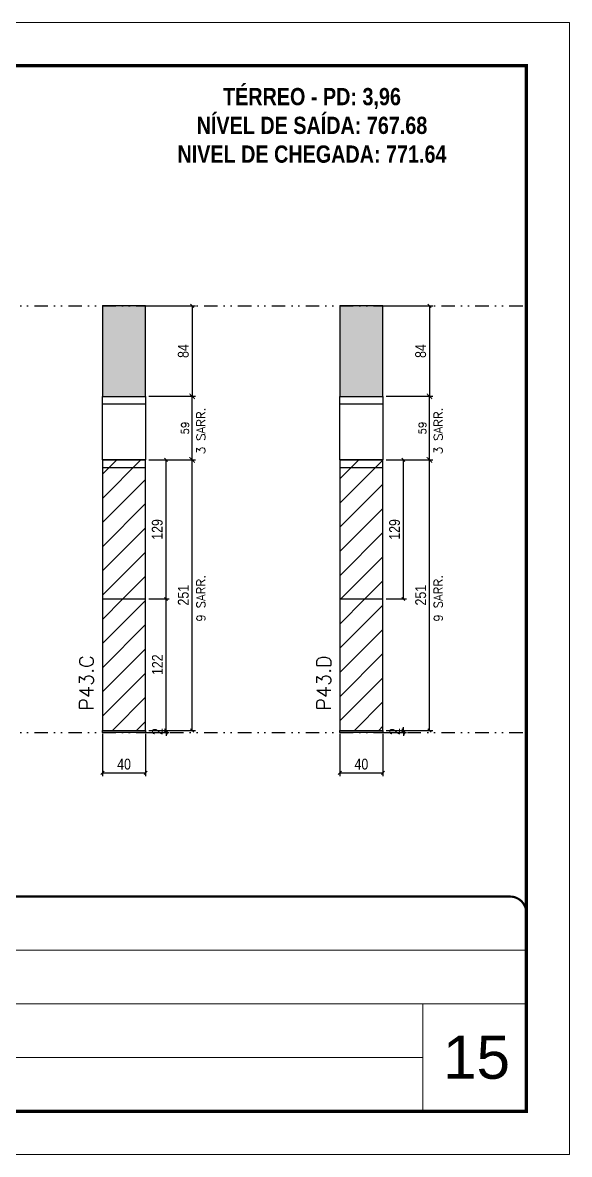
# Model space of a CAD drawing. Extents: x 2949 to 9230, y 1140 to 12527.
# Drawn here: x 7111 to 7618, y 8031 to 9081 of the extents above; entities that cross this region are included whole.
import ezdxf

# ---------------------------------------------------------------- set-up
doc = ezdxf.new("R2010")
doc.units = 0
for name, pattern in [('CONTINUO', [0]), ('DASHED', [0.75, 0.5, -0.25]), ('DIVIDE2', [0.625, 0.25, -0.125, 0, -0.125, 0, -0.125])]:
    doc.linetypes.add(name, pattern=pattern)
for name, color, linetype, lineweight in [('CARIMBO', 255, 'Continuous', 9), ('Folhas', 255, 'Continuous', 9), ('Hachura', 251, 'Continuous', 9), ('SARRAFO DE PRESSAO', 251, 'DASHED', 9), ('Texto Seção', 7, 'Continuous', 15)]:
    doc.layers.add(name, color=color, linetype=linetype, lineweight=lineweight)
for name, color, linetype in [('COTA', 241, 'Continuous'), ('NOMENCLATURA', 7, 'Continuous'), ('Nível', 160, 'Continuous'), ('Painéis', 200, 'Continuous'), ('SARR_2.2x7', 40, 'Continuous')]:
    doc.layers.add(name, color=color, linetype=linetype)
doc.styles.add('ARIAL', font='arial.ttf')
doc.styles.add('COTA TECNICA', font='techl___.ttf', dxfattribs={"height": 10})
doc.styles.add('COTA TECNICA-50', font='techl___.ttf', dxfattribs={"height": 10})
doc.styles.add('REGUA-120', font='ROMANS.shx', dxfattribs={"height": 15})
doc.styles.add('ROMANC', font='techb___.ttf', dxfattribs={"height": 2.5})
doc.styles.add('ROMANS', font='romans.shx')
doc.dimstyles.new('COTA PAINEL-50', dxfattribs={"dimtxt": 10, "dimasz": 3, "dimexe": 3, "dimexo": 3, "dimgap": 3, "dimtad": 1, "dimdec": 1, "dimzin": 12, "dimdsep": 46, "dimtxsty": 'COTA TECNICA-50', "dimblk1": 'OBLIQUE', "dimblk2": 'OBLIQUE', "dimsah": 1, "dimcen": 0.9, "dimclrd": 4, "dimclre": 4, "dimclrt": 240, "dimadec": 1, "dimazin": 3, "dimtfac": 1, "dimtdec": 1, "dimtmove": 0, "dimatfit": 3, "dimfxl": 1, "dimtolj": 1, "dimtzin": 12, "dimarcsym": 0})
doc.dimstyles.new('Cota Paínel', dxfattribs={"dimtxt": 7, "dimasz": 5, "dimexe": 3, "dimexo": 3, "dimgap": 3, "dimtad": 1, "dimdec": 1, "dimzin": 12, "dimdsep": 46, "dimtxsty": 'ROMANS', "dimblk": 'ARCHTICK', "dimcen": 0, "dimclrd": 4, "dimclre": 4, "dimclrt": 1, "dimadec": 1, "dimazin": 3, "dimtfac": 1, "dimtdec": 1, "dimtmove": 0, "dimatfit": 3, "dimldrblk": 'OBLIQUE', "dimfxl": 1, "dimtolj": 1, "dimtzin": 12, "dimarcsym": 0})
doc.dimstyles.new('PAINEL', dxfattribs={"dimtxt": 10, "dimasz": 3, "dimexe": 3, "dimexo": 3, "dimgap": 3, "dimtad": 1, "dimdec": 1, "dimzin": 12, "dimdsep": 46, "dimtxsty": 'COTA TECNICA', "dimblk1": 'OBLIQUE', "dimblk2": 'OBLIQUE', "dimsah": 1, "dimcen": 0.9, "dimclrd": 4, "dimclre": 4, "dimclrt": 240, "dimadec": 1, "dimazin": 3, "dimtfac": 1, "dimtdec": 1, "dimtmove": 0, "dimatfit": 3, "dimfxl": 1, "dimtolj": 1, "dimtzin": 12, "dimarcsym": 0})
pattern_1 = [(45, (-126071.967, -22713.47), (-11.2253202, 11.2253202), [])]

# ---------------------------------------------------------------- blocks, each defined once
blk = doc.blocks.new('9999999999')
at = {"color": 30, "linetype": 'CONTINUO'}
for p, q in [((98564.6, 34379.6), (99584, 34379.6)), ((98564.6, 34329.8), (99488, 34329.8)), ((99584, 34329.8), (99488, 34329.8)), ((99488, 34329.8), (99488, 34230.2)), ((98564.6, 34280), (99488, 34280))]:
    blk.add_line(p, q, dxfattribs=at)
at = {"color": 30, "linetype": 'CONTINUO', "const_width": 2}
blk.add_lwpolyline([(99584, 34230.2), (99584, 34414.4, 0.414214), (99569, 34429.4), (98229, 34429.4, 0.414214), (98214, 34414.4), (98214, 34245.2, 0.414214), (98229, 34230.2), (99584, 34230.2)], format="xyb", dxfattribs=at)
at = {"layer": 'Folhas'}
blk.add_lwpolyline([(98139, 34190.2), (99624, 34190.2), (99624, 35240.2), (98139, 35240.2)], close=True, dxfattribs=at)
at = {"layer": 'Folhas', "color": 30, "const_width": 3}
blk.add_lwpolyline([(98214, 34230.2), (99584, 34230.2), (99584, 35200.2), (98214, 35200.2)], close=True, dxfattribs=at)
blk = doc.blocks.new('_Oblique')
at = {"color": 0, "linetype": 'ByBlock', "lineweight": -2}
blk.add_line((-0.5, -0.5), (0.5, 0.5), dxfattribs=at)
blk = doc.blocks.new('*D223')
at = {"layer": 'COTA', "color": 4, "lineweight": -2, "transparency": 16777216}
for p, q in [((7184.6, 8421.3), (7184.6, 8381.9)), ((7224.6, 8421.3), (7224.6, 8381.9)), ((7184.6, 8384.9), (7224.6, 8384.9))]:
    blk.add_line(p, q, dxfattribs=at)
at = {"layer": 'Defpoints', "color": 0, "transparency": 16777216}
for p in [(7184.6, 8424.3), (7224.6, 8424.3), (7224.6, 8384.9)]:
    blk.add_point(p, dxfattribs=at)
at = {"layer": 'COTA', "color": 4, "lineweight": -2, "transparency": 16777216, "xscale": 3, "yscale": 3, "zscale": 3, "rotation": 180}
blk.add_blockref('_Oblique', (7184.6, 8384.9), dxfattribs=at)
at = {"layer": 'COTA', "color": 4, "lineweight": -2, "transparency": 16777216, "xscale": 3, "yscale": 3, "zscale": 3}
blk.add_blockref('_Oblique', (7224.6, 8384.9), dxfattribs=at)
at = {"layer": 'COTA', "color": 240, "transparency": 16777216, "insert": (7204.6, 8393), "char_height": 10, "attachment_point": 5, "style": 'COTA TECNICA'}
blk.add_mtext('\\A1;40', dxfattribs=at)
blk = doc.blocks.new('*D224')
at = {"layer": 'COTA', "color": 4, "lineweight": -2, "transparency": 16777216}
for p, q in [((7227.6, 8424.3), (7246.5, 8424.3)), ((7227.6, 8422.3), (7246.5, 8422.3)), ((7243.5, 8424.3), (7243.5, 8427.3)), ((7243.5, 8422.3), (7243.5, 8424.3)), ((7243.5, 8422.3), (7243.5, 8419.3))]:
    blk.add_line(p, q, dxfattribs=at)
at = {"layer": 'Defpoints', "color": 0, "transparency": 16777216}
for p in [(7224.6, 8424.3), (7224.6, 8422.3), (7243.5, 8424.3)]:
    blk.add_point(p, dxfattribs=at)
at = {"layer": 'COTA', "color": 4, "lineweight": -2, "transparency": 16777216, "xscale": 3, "yscale": 3, "zscale": 3}
for p, rotation in [((7243.5, 8424.3), 270), ((7243.5, 8422.3), 90)]:
    blk.add_blockref('_Oblique', p, dxfattribs=dict(at, rotation=rotation))
at = {"layer": 'COTA', "color": 240, "transparency": 16777216, "insert": (7235.5, 8423.3), "char_height": 10, "attachment_point": 5, "rotation": 90, "style": 'COTA TECNICA-50'}
blk.add_mtext('\\A1;2', dxfattribs=at)
blk = doc.blocks.new('*D769')
at = {"layer": 'COTA', "color": 4, "linetype": 'ByBlock', "lineweight": -2, "transparency": 16777216}
for p, q in [((7227.6, 8818.3), (7270.7, 8818.3)), ((7267.7, 8818.3), (7267.7, 8734.3)), ((7227.6, 8734.3), (7270.7, 8734.3))]:
    blk.add_line(p, q, dxfattribs=at)
at = {"layer": 'Defpoints', "color": 0, "linetype": 'ByBlock', "transparency": 16777216}
for p in [(7224.6, 8818.3), (7224.6, 8734.3), (7267.7, 8734.3)]:
    blk.add_point(p, dxfattribs=at)
at = {"layer": 'COTA', "color": 4, "linetype": 'ByBlock', "lineweight": -2, "transparency": 16777216, "xscale": 3, "yscale": 3, "zscale": 3}
for p, rotation in [((7267.7, 8818.3), 90), ((7267.7, 8734.3), 270)]:
    blk.add_blockref('_Oblique', p, dxfattribs=dict(at, rotation=rotation))
at = {"layer": 'COTA', "color": 240, "linetype": 'ByBlock', "transparency": 16777216, "insert": (7259.6, 8776.3), "char_height": 10, "attachment_point": 5, "rotation": 90, "style": 'COTA TECNICA'}
blk.add_mtext('\\A1;84', dxfattribs=at)
blk = doc.blocks.new('*D770')
at = {"layer": 'COTA', "color": 4, "linetype": 'ByBlock', "lineweight": -2, "transparency": 16777216}
for p, q in [((7227.6, 8675.3), (7270.7, 8675.3)), ((7267.7, 8424.3), (7267.7, 8675.3)), ((7227.6, 8424.3), (7270.7, 8424.3))]:
    blk.add_line(p, q, dxfattribs=at)
at = {"layer": 'Defpoints', "color": 0, "linetype": 'ByBlock', "transparency": 16777216}
for p in [(7224.6, 8675.3), (7267.7, 8675.3), (7224.6, 8424.3)]:
    blk.add_point(p, dxfattribs=at)
at = {"layer": 'COTA', "color": 4, "linetype": 'ByBlock', "lineweight": -2, "transparency": 16777216, "xscale": 3, "yscale": 3, "zscale": 3}
for p, rotation in [((7267.7, 8675.3), 90), ((7267.7, 8424.3), 270)]:
    blk.add_blockref('_Oblique', p, dxfattribs=dict(at, rotation=rotation))
at = {"layer": 'COTA', "color": 240, "linetype": 'ByBlock', "transparency": 16777216, "insert": (7259.6, 8549.8), "char_height": 10, "attachment_point": 5, "rotation": 90, "style": 'COTA TECNICA'}
blk.add_mtext('\\A1;251', dxfattribs=at)
blk = doc.blocks.new('*D225')
at = {"layer": 'COTA', "color": 4, "lineweight": -2, "transparency": 16777216}
for p, q in [((7404.7, 8421.3), (7404.7, 8381.9)), ((7444.7, 8421.3), (7444.7, 8381.9)), ((7404.7, 8384.9), (7444.7, 8384.9))]:
    blk.add_line(p, q, dxfattribs=at)
at = {"layer": 'Defpoints', "color": 0, "transparency": 16777216}
for p in [(7404.7, 8424.3), (7444.7, 8424.3), (7444.7, 8384.9)]:
    blk.add_point(p, dxfattribs=at)
at = {"layer": 'COTA', "color": 4, "lineweight": -2, "transparency": 16777216, "xscale": 3, "yscale": 3, "zscale": 3, "rotation": 180}
blk.add_blockref('_Oblique', (7404.7, 8384.9), dxfattribs=at)
at = {"layer": 'COTA', "color": 4, "lineweight": -2, "transparency": 16777216, "xscale": 3, "yscale": 3, "zscale": 3}
blk.add_blockref('_Oblique', (7444.7, 8384.9), dxfattribs=at)
at = {"layer": 'COTA', "color": 240, "transparency": 16777216, "insert": (7424.7, 8393), "char_height": 10, "attachment_point": 5, "style": 'COTA TECNICA'}
blk.add_mtext('\\A1;40', dxfattribs=at)
blk = doc.blocks.new('*D226')
at = {"layer": 'COTA', "color": 4, "lineweight": -2, "transparency": 16777216}
for p, q in [((7447.7, 8424.3), (7466.6, 8424.3)), ((7447.7, 8422.3), (7466.6, 8422.3)), ((7463.6, 8424.3), (7463.6, 8427.3)), ((7463.6, 8422.3), (7463.6, 8424.3)), ((7463.6, 8422.3), (7463.6, 8419.3))]:
    blk.add_line(p, q, dxfattribs=at)
at = {"layer": 'Defpoints', "color": 0, "transparency": 16777216}
for p in [(7444.7, 8424.3), (7444.7, 8422.3), (7463.6, 8424.3)]:
    blk.add_point(p, dxfattribs=at)
at = {"layer": 'COTA', "color": 4, "lineweight": -2, "transparency": 16777216, "xscale": 3, "yscale": 3, "zscale": 3}
for p, rotation in [((7463.6, 8424.3), 270), ((7463.6, 8422.3), 90)]:
    blk.add_blockref('_Oblique', p, dxfattribs=dict(at, rotation=rotation))
at = {"layer": 'COTA', "color": 240, "transparency": 16777216, "insert": (7455.6, 8423.3), "char_height": 10, "attachment_point": 5, "rotation": 90, "style": 'COTA TECNICA-50'}
blk.add_mtext('\\A1;2', dxfattribs=at)
blk = doc.blocks.new('*D771')
at = {"layer": 'COTA', "color": 4, "linetype": 'ByBlock', "lineweight": -2, "transparency": 16777216}
for p, q in [((7447.7, 8818.3), (7490.8, 8818.3)), ((7487.8, 8818.3), (7487.8, 8734.3)), ((7447.7, 8734.3), (7490.8, 8734.3))]:
    blk.add_line(p, q, dxfattribs=at)
at = {"layer": 'Defpoints', "color": 0, "linetype": 'ByBlock', "transparency": 16777216}
for p in [(7444.7, 8818.3), (7444.7, 8734.3), (7487.8, 8734.3)]:
    blk.add_point(p, dxfattribs=at)
at = {"layer": 'COTA', "color": 4, "linetype": 'ByBlock', "lineweight": -2, "transparency": 16777216, "xscale": 3, "yscale": 3, "zscale": 3}
for p, rotation in [((7487.8, 8818.3), 90), ((7487.8, 8734.3), 270)]:
    blk.add_blockref('_Oblique', p, dxfattribs=dict(at, rotation=rotation))
at = {"layer": 'COTA', "color": 240, "linetype": 'ByBlock', "transparency": 16777216, "insert": (7479.7, 8776.3), "char_height": 10, "attachment_point": 5, "rotation": 90, "style": 'COTA TECNICA'}
blk.add_mtext('\\A1;84', dxfattribs=at)
blk = doc.blocks.new('*D772')
at = {"layer": 'COTA', "color": 4, "linetype": 'ByBlock', "lineweight": -2, "transparency": 16777216}
for p, q in [((7447.7, 8675.3), (7490.8, 8675.3)), ((7487.8, 8424.3), (7487.8, 8675.3)), ((7447.7, 8424.3), (7490.8, 8424.3))]:
    blk.add_line(p, q, dxfattribs=at)
at = {"layer": 'Defpoints', "color": 0, "linetype": 'ByBlock', "transparency": 16777216}
for p in [(7444.7, 8675.3), (7487.8, 8675.3), (7444.7, 8424.3)]:
    blk.add_point(p, dxfattribs=at)
at = {"layer": 'COTA', "color": 4, "linetype": 'ByBlock', "lineweight": -2, "transparency": 16777216, "xscale": 3, "yscale": 3, "zscale": 3}
for p, rotation in [((7487.8, 8675.3), 90), ((7487.8, 8424.3), 270)]:
    blk.add_blockref('_Oblique', p, dxfattribs=dict(at, rotation=rotation))
at = {"layer": 'COTA', "color": 240, "linetype": 'ByBlock', "transparency": 16777216, "insert": (7479.7, 8549.8), "char_height": 10, "attachment_point": 5, "rotation": 90, "style": 'COTA TECNICA'}
blk.add_mtext('\\A1;251', dxfattribs=at)
blk = doc.blocks.new('*D824')
at = {"layer": 'COTA', "color": 4, "linetype": 'ByBlock', "lineweight": -2, "transparency": 16777216}
for p, q in [((7227.6, 8546.3), (7246.5, 8546.3)), ((7243.5, 8424.3), (7243.5, 8546.3)), ((7227.6, 8424.3), (7246.5, 8424.3))]:
    blk.add_line(p, q, dxfattribs=at)
at = {"layer": 'Defpoints', "color": 0, "linetype": 'ByBlock', "transparency": 16777216}
for p in [(7224.6, 8546.3), (7243.5, 8546.3), (7224.6, 8424.3)]:
    blk.add_point(p, dxfattribs=at)
at = {"layer": 'COTA', "color": 4, "linetype": 'ByBlock', "lineweight": -2, "transparency": 16777216, "xscale": 3, "yscale": 3, "zscale": 3}
for p, rotation in [((7243.5, 8546.3), 90), ((7243.5, 8424.3), 270)]:
    blk.add_blockref('_Oblique', p, dxfattribs=dict(at, rotation=rotation))
at = {"layer": 'COTA', "color": 240, "linetype": 'ByBlock', "transparency": 16777216, "insert": (7235.5, 8485.3), "char_height": 10, "attachment_point": 5, "rotation": 90, "style": 'COTA TECNICA'}
blk.add_mtext('\\A1;122', dxfattribs=at)
blk = doc.blocks.new('*D825')
at = {"layer": 'COTA', "color": 4, "linetype": 'ByBlock', "lineweight": -2, "transparency": 16777216}
for p, q in [((7227.6, 8675.3), (7246.5, 8675.3)), ((7243.5, 8546.3), (7243.5, 8675.3)), ((7227.6, 8546.3), (7246.5, 8546.3))]:
    blk.add_line(p, q, dxfattribs=at)
at = {"layer": 'Defpoints', "color": 0, "linetype": 'ByBlock', "transparency": 16777216}
for p in [(7224.6, 8675.3), (7243.5, 8675.3), (7224.6, 8546.3)]:
    blk.add_point(p, dxfattribs=at)
at = {"layer": 'COTA', "color": 4, "linetype": 'ByBlock', "lineweight": -2, "transparency": 16777216, "xscale": 3, "yscale": 3, "zscale": 3}
for p, rotation in [((7243.5, 8675.3), 90), ((7243.5, 8546.3), 270)]:
    blk.add_blockref('_Oblique', p, dxfattribs=dict(at, rotation=rotation))
at = {"layer": 'COTA', "color": 240, "linetype": 'ByBlock', "transparency": 16777216, "insert": (7235.4, 8610.8), "char_height": 10, "attachment_point": 5, "rotation": 90, "style": 'COTA TECNICA'}
blk.add_mtext('\\A1;129', dxfattribs=at)
blk = doc.blocks.new('*D826')
at = {"layer": 'COTA', "color": 4, "linetype": 'ByBlock', "lineweight": -2, "transparency": 16777216}
for p, q in [((7227.6, 8546.3), (7246.5, 8546.3)), ((7243.5, 8424.3), (7243.5, 8546.3)), ((7227.6, 8424.3), (7246.5, 8424.3))]:
    blk.add_line(p, q, dxfattribs=at)
at = {"layer": 'Defpoints', "color": 0, "linetype": 'ByBlock', "transparency": 16777216}
for p in [(7224.6, 8546.3), (7243.5, 8546.3), (7224.6, 8424.3)]:
    blk.add_point(p, dxfattribs=at)
at = {"layer": 'COTA', "color": 4, "linetype": 'ByBlock', "lineweight": -2, "transparency": 16777216, "xscale": 3, "yscale": 3, "zscale": 3}
for p, rotation in [((7243.5, 8546.3), 90), ((7243.5, 8424.3), 270)]:
    blk.add_blockref('_Oblique', p, dxfattribs=dict(at, rotation=rotation))
at = {"layer": 'COTA', "color": 240, "linetype": 'ByBlock', "transparency": 16777216, "insert": (7235.5, 8485.3), "char_height": 10, "attachment_point": 5, "rotation": 90, "style": 'COTA TECNICA'}
blk.add_mtext('\\A1;122', dxfattribs=at)
blk = doc.blocks.new('*D263')
at = {"layer": 'COTA', "color": 4, "linetype": 'ByBlock', "lineweight": -2, "transparency": 16777216}
for p, q in [((7447.7, 8675.3), (7466.6, 8675.3)), ((7463.6, 8546.3), (7463.6, 8675.3)), ((7447.7, 8546.3), (7466.6, 8546.3))]:
    blk.add_line(p, q, dxfattribs=at)
at = {"layer": 'Defpoints', "color": 0, "linetype": 'ByBlock', "transparency": 16777216}
for p in [(7444.7, 8675.3), (7463.6, 8675.3), (7444.7, 8546.3)]:
    blk.add_point(p, dxfattribs=at)
at = {"layer": 'COTA', "color": 4, "linetype": 'ByBlock', "lineweight": -2, "transparency": 16777216, "xscale": 3, "yscale": 3, "zscale": 3}
for p, rotation in [((7463.6, 8675.3), 90), ((7463.6, 8546.3), 270)]:
    blk.add_blockref('_Oblique', p, dxfattribs=dict(at, rotation=rotation))
at = {"layer": 'COTA', "color": 240, "linetype": 'ByBlock', "transparency": 16777216, "insert": (7455.5, 8610.8), "char_height": 10, "attachment_point": 5, "rotation": 90, "style": 'COTA TECNICA'}
blk.add_mtext('\\A1;129', dxfattribs=at)
blk = doc.blocks.new('_ArchTick')
at = {"color": 0, "linetype": 'ByBlock', "const_width": 0.15}
blk.add_lwpolyline([(-0.5, -0.5), (0.5, 0.5)], dxfattribs=at)
blk = doc.blocks.new('*D1056')
at = {"layer": 'COTA', "color": 4, "lineweight": -2, "transparency": 16777216}
for p, q in [((7227.6, 8734.3), (7270.7, 8734.3)), ((7267.7, 8675.3), (7267.7, 8734.3)), ((7227.6, 8675.3), (7270.7, 8675.3))]:
    blk.add_line(p, q, dxfattribs=at)
at = {"layer": 'Defpoints', "color": 0, "transparency": 16777216}
for p in [(7224.6, 8734.3), (7267.7, 8734.3), (7224.6, 8675.3)]:
    blk.add_point(p, dxfattribs=at)
at = {"layer": 'COTA', "color": 4, "lineweight": -2, "transparency": 16777216, "xscale": 5, "yscale": 5, "zscale": 5}
for p, rotation in [((7267.7, 8734.3), 90), ((7267.7, 8675.3), 270)]:
    blk.add_blockref('_ArchTick', p, dxfattribs=dict(at, rotation=rotation))
at = {"layer": 'COTA', "color": 1, "transparency": 16777216, "insert": (7261.2, 8704.8), "char_height": 7, "attachment_point": 5, "rotation": 90, "style": 'ROMANS'}
blk.add_mtext('\\A1;59', dxfattribs=at)
blk = doc.blocks.new('*D1057')
at = {"layer": 'COTA', "color": 4, "lineweight": -2, "transparency": 16777216}
for p, q in [((7447.7, 8734.3), (7490.8, 8734.3)), ((7487.8, 8675.3), (7487.8, 8734.3)), ((7447.7, 8675.3), (7490.8, 8675.3))]:
    blk.add_line(p, q, dxfattribs=at)
at = {"layer": 'Defpoints', "color": 0, "transparency": 16777216}
for p in [(7444.7, 8734.3), (7487.8, 8734.3), (7444.7, 8675.3)]:
    blk.add_point(p, dxfattribs=at)
at = {"layer": 'COTA', "color": 4, "lineweight": -2, "transparency": 16777216, "xscale": 5, "yscale": 5, "zscale": 5}
for p, rotation in [((7487.8, 8734.3), 90), ((7487.8, 8675.3), 270)]:
    blk.add_blockref('_ArchTick', p, dxfattribs=dict(at, rotation=rotation))
at = {"layer": 'COTA', "color": 1, "transparency": 16777216, "insert": (7481.3, 8704.8), "char_height": 7, "attachment_point": 5, "rotation": 90, "style": 'ROMANS'}
blk.add_mtext('\\A1;59', dxfattribs=at)

msp = doc.modelspace()

# ---------------------------------------------------------------- hatches: boundary and pattern name
at = {"layer": 'COTA', "linetype": 'ByBlock'}
h = msp.add_hatch(dxfattribs=at)
h.set_pattern_fill('AR-CONC', color=256, scale=0.03)
h.set_pattern_definition([(50, (-126071.9665, -22694.4705), (5.46554007, -0.47817257), [0.5715, -6.2865]), (355, (-126071.9665, -22694.4705), (-1.05730264, 5.73170536), [0.4572, -5.02921753]), (100.4514447, (-126071.511, -22694.5104), (4.40823741, 5.25353256), [0.48570026, -5.34270734]), (46.1842, (-126071.9665, -22692.9465), (8.13237123, -1.26126984), [0.85725, -9.42975]), (96.6355576, (-126071.289, -22693.052), (7.122124, 7.42278374), [0.7285507, -8.01406824]), (351.184151, (-126071.9665, -22692.9465), (7.122124, 7.42278374), [0.685799, -7.54379196]), (21, (-126071.2045, -22693.3275), (4.54843174, -3.06795595), [0.5715, -6.2865]), (326, (-126071.2045, -22693.3275), (1.85406085, 5.52563898), [0.4572, -5.0292]), (71.451445, (-126070.8255, -22693.583), (6.40249258, 2.45768307), [0.48570026, -5.34269813]), (37.5, (-126071.9665, -22694.4705), (0.092658098, 2.536651166), [0, -4.96824, 0, -5.1054, 0, -5.04825]), (7.5, (-126071.9665, -22694.4705), (2.004589875, 3.005417245), [0, -2.91084, 0, -4.85394, 0, -1.92405]), (327.5, (-126073.6658, -22694.4705), (4.067717855, -0.17186232), [0, -1.905, 0, -5.9436, 0, -7.8867]), (317.5, (-126074.4278, -22694.4705), (4.44387544, 0.76279473), [0, -2.4765, 0, -3.94716, 0, -5.6007])])
h.paths.add_polyline_path([(7224.61, 8818.29), (7184.61, 8818.29), (7184.61, 8734.29), (7224.61, 8734.29)])
h.paths.add_polyline_path([(7444.69, 8818.29), (7404.69, 8818.29), (7404.69, 8734.29), (7444.69, 8734.29)])
at = {"layer": 'Hachura', "linetype": 'ByBlock'}
h = msp.add_hatch(dxfattribs=at)
h.set_pattern_fill('ANSI31', color=256, scale=5)
h.set_pattern_definition(pattern_1)
h.paths.add_polyline_path([(7224.61, 8675.29), (7184.61, 8675.29), (7184.61, 8546.29), (7224.61, 8546.29)])
h = msp.add_hatch(dxfattribs=at)
h.set_pattern_fill('ANSI31', color=256, scale=5)
h.set_pattern_definition(pattern_1)
h.paths.add_polyline_path([(7444.69, 8675.29), (7404.69, 8675.29), (7404.69, 8546.29), (7444.69, 8546.29)])
h = msp.add_hatch(dxfattribs=at)
h.set_pattern_fill('ANSI31', color=256, scale=5)
h.set_pattern_definition(pattern_1)
h.paths.add_polyline_path([(7224.61, 8546.29), (7184.61, 8546.29), (7184.61, 8424.29), (7224.61, 8424.29)])
h = msp.add_hatch(dxfattribs=at)
h.set_pattern_fill('ANSI31', color=256, scale=5)
h.set_pattern_definition(pattern_1)
h.paths.add_polyline_path([(7444.69, 8546.29), (7404.69, 8546.29), (7404.69, 8424.29), (7444.69, 8424.29)])

# ---------------------------------------------------------------- linework, layer by layer
at = {"layer": 'COTA', "linetype": 'ByBlock'}
for points in [[(7184.61, 8734.29), (7224.61, 8734.29), (7224.61, 8818.29), (7184.61, 8818.29)], [(7404.69, 8734.29), (7444.69, 8734.29), (7444.69, 8818.29), (7404.69, 8818.29)]]:
    msp.add_lwpolyline(points, close=True, dxfattribs=at)
at = {"layer": 'Nível', "color": 4, "linetype": 'DIVIDE2', "ltscale": 50}
for p, q in [((6618.28, 8818.29), (7577.53, 8818.29)), ((6618.28, 8422.29), (7577.53, 8422.29))]:
    msp.add_line(p, q, dxfattribs=at)
at = {"layer": 'Painéis'}
for p, q in [((7184.61, 8675.29), (7224.61, 8675.29)), ((7224.61, 8675.29), (7184.61, 8675.29)), ((7184.61, 8675.29), (7184.61, 8675.29)), ((7224.61, 8675.29), (7224.61, 8675.29)), ((7184.61, 8546.29), (7224.61, 8546.29)), ((7404.69, 8546.29), (7444.69, 8546.29))]:
    msp.add_line(p, q, dxfattribs=at)
for points in [[(7184.61, 8734.29), (7224.61, 8734.29), (7224.61, 8675.29), (7184.61, 8675.29)], [(7404.69, 8734.29), (7444.69, 8734.29), (7444.69, 8675.29), (7404.69, 8675.29)], [(7184.61, 8424.29), (7224.61, 8424.29), (7224.61, 8675.29), (7184.61, 8675.29)], [(7404.69, 8424.29), (7444.69, 8424.29), (7444.69, 8675.29), (7404.69, 8675.29)], [(7404.69, 8675.29), (7444.69, 8675.29), (7444.69, 8675.29), (7404.69, 8675.29)], [(7184.61, 8424.29), (7224.61, 8424.29), (7224.61, 8422.29), (7184.61, 8422.29)], [(7404.69, 8424.29), (7444.69, 8424.29), (7444.69, 8422.29), (7404.69, 8422.29)]]:
    msp.add_lwpolyline(points, close=True, dxfattribs=at)
at = {"layer": 'SARR_2.2x7'}
for p, q in [((7184.61, 8727.29), (7224.61, 8727.29)), ((7404.69, 8727.29), (7444.69, 8727.29)), ((7184.61, 8668.29), (7224.61, 8668.29)), ((7404.69, 8668.29), (7444.69, 8668.29))]:
    msp.add_line(p, q, dxfattribs=at)

# ---------------------------------------------------------------- block references
at = {"layer": 'SARRAFO DE PRESSAO', "color": 6, "linetype": 'ByBlock'}
msp.add_blockref('9999999999', (-92006.44, -26159.2), dxfattribs=at)

# ---------------------------------------------------------------- texts
at = {"layer": 'CARIMBO', "style": 'ARIAL'}
msp.add_text('15', height=40, dxfattribs=at).set_placement((7500.39, 8101.15))
at = {"layer": 'NOMENCLATURA', "color": 2, "insert": (7378.86, 9047.07), "char_height": 16, "attachment_point": 2, "style": 'ROMANC'}
msp.add_mtext_dynamic_manual_height_columns('\\PTÉRREO - PD: 3,96\\PNÍVEL DE SAÍDA: 767.68\\PNIVEL DE CHEGADA: 771.64', width=300.2766, gutter_width=1, heights=[0], dxfattribs=at)
at = {"layer": 'Texto Seção', "linetype": 'Continuous', "style": 'ROMANS'}
for s, p in [('3 SARR.', (7279.88, 8680.63)), ('3 SARR.', (7499.95, 8680.63)), ('9 SARR.', (7279.88, 8525.21)), ('9 SARR.', (7499.95, 8525.21))]:
    msp.add_text(s, height=8, rotation=90, dxfattribs=at).set_placement(p)
at = {"layer": 'Texto Seção', "char_height": 13, "width": 285.3299, "attachment_point": 7, "rotation": 90, "style": 'REGUA-120'}
for s, insert in [('P43.C', (7176.28, 8442.76)), ('P43.D', (7396.36, 8442.76))]:
    msp.add_mtext(s, dxfattribs=dict(at, insert=insert))

# ---------------------------------------------------------------- dimensions: what is measured, and where the dimension line sits
at = {"layer": 'COTA', "linetype": 'ByBlock'}
for base, p1, p2, picture, middle in [((7267.7, 8734.29), (7224.61, 8818.29), (7224.61, 8734.29), '*D769', (7259.6, 8776.29)), ((7487.77, 8734.29), (7444.69, 8818.29), (7444.69, 8734.29), '*D771', (7479.67, 8776.29)), ((7267.7, 8675.29), (7224.61, 8424.29), (7224.61, 8675.29), '*D770', (7259.59, 8549.79)), ((7487.77, 8675.29), (7444.69, 8424.29), (7444.69, 8675.29), '*D772', (7479.66, 8549.79)), ((7243.52, 8546.29), (7224.61, 8424.29), (7224.61, 8546.29), '*D824', (7235.46, 8485.29)), ((7243.52, 8546.29), (7224.61, 8424.29), (7224.61, 8546.29), '*D826', (7235.46, 8485.29))]:
    dim = msp.add_linear_dim(base=base, p1=p1, p2=p2, angle=90, dimstyle='PAINEL', dxfattribs=at)
    dim.commit()
    dim.dimension.update_dxf_attribs({"geometry": picture, "text_midpoint": middle})
at = {"layer": 'COTA'}
for base, p1, p2, picture, middle in [((7267.7, 8734.29), (7224.61, 8675.29), (7224.61, 8734.29), '*D1056', (7261.2, 8704.79)), ((7487.77, 8734.29), (7444.69, 8675.29), (7444.69, 8734.29), '*D1057', (7481.27, 8704.79))]:
    dim = msp.add_linear_dim(base=base, p1=p1, p2=p2, angle=90, dimstyle='Cota Paínel', dxfattribs=at)
    dim.commit()
    dim.dimension.update_dxf_attribs({"geometry": picture, "text_midpoint": middle})
at = {"layer": 'COTA', "linetype": 'ByBlock'}
for base, p1, p2, picture, middle in [((7243.52, 8675.29), (7224.61, 8546.29), (7224.61, 8675.29), '*D825', (7235.43, 8610.79)), ((7463.59, 8675.29), (7444.69, 8546.29), (7444.69, 8675.29), '*D263', (7455.51, 8610.79))]:
    dim = msp.add_linear_dim(base=base, p1=p1, p2=p2, angle=90, dimstyle='PAINEL', override={"dimtmove": 1}, dxfattribs=at)
    dim.commit()
    dim.dimension.update_dxf_attribs({"geometry": picture, "text_midpoint": middle})
at = {"layer": 'COTA'}
for base, p1, p2, picture, middle in [((7224.61, 8384.95), (7184.61, 8424.29), (7224.61, 8424.29), '*D223', (7204.61, 8393.05)), ((7444.69, 8384.95), (7404.69, 8424.29), (7444.69, 8424.29), '*D225', (7424.69, 8393.05))]:
    dim = msp.add_linear_dim(base=base, p1=p1, p2=p2, dimstyle='PAINEL', override={"dimarcsym": 2}, dxfattribs=at)
    dim.commit()
    dim.dimension.update_dxf_attribs({"geometry": picture, "text_midpoint": middle})
for base, p1, p2, picture, middle in [((7243.52, 8424.29), (7224.61, 8422.29), (7224.61, 8424.29), '*D224', (7243.52, 8423.29)), ((7463.59, 8424.29), (7444.69, 8422.29), (7444.69, 8424.29), '*D226', (7463.59, 8423.29))]:
    dim = msp.add_linear_dim(base=base, p1=p1, p2=p2, angle=90, dimstyle='COTA PAINEL-50', dxfattribs=at)
    dim.commit()
    dim.dimension.update_dxf_attribs({"geometry": picture, "text_midpoint": middle, "dimtype": 160})

doc.saveas('drawing.dxf')
